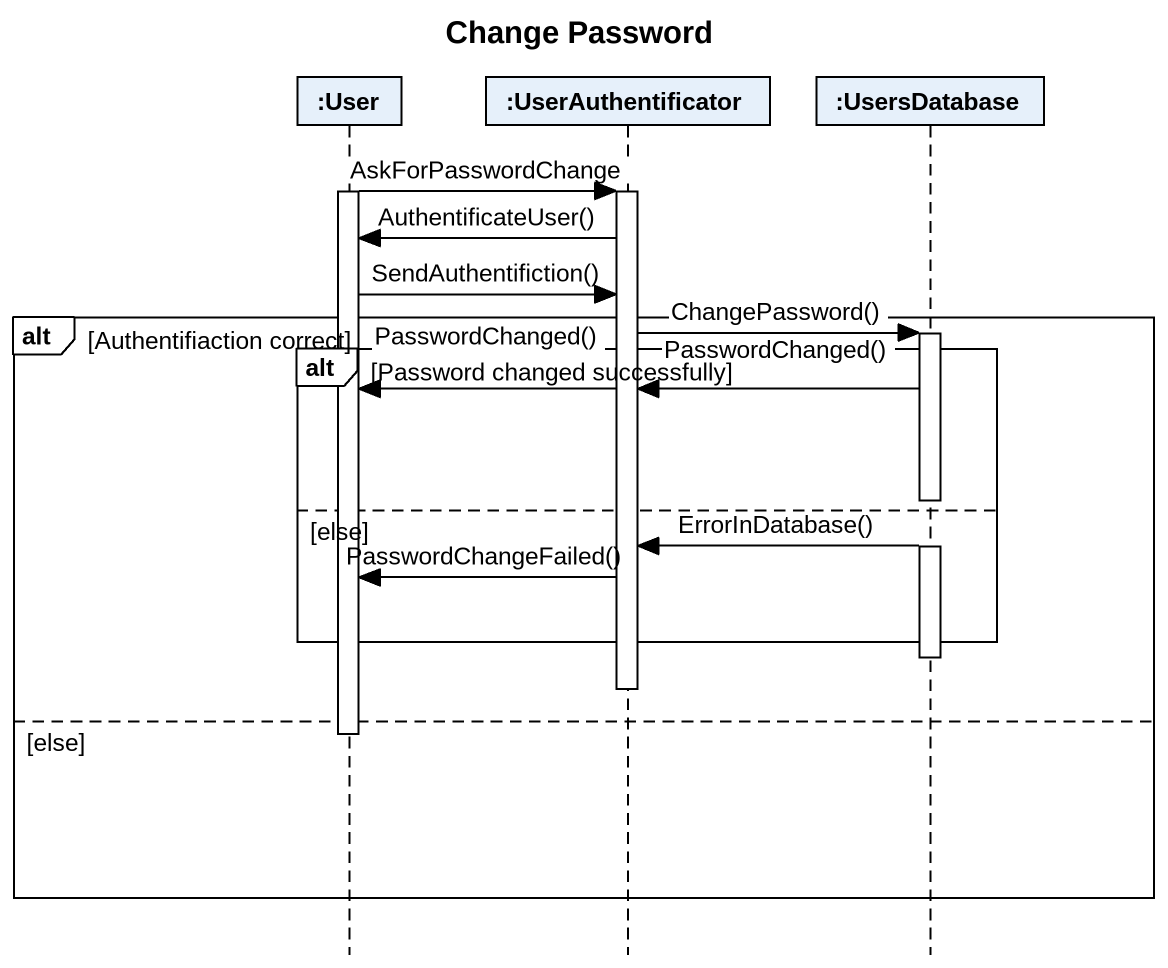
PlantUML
@startuml
title Change Password
hide footbox
participant ":User" as User
participant ":UserAuthentificator" as UserAuthentificator
participant ":UsersDatabase" as UsersDatabase

activate User
User -> UserAuthentificator : AskForPasswordChange
activate UserAuthentificator
UserAuthentificator -> User : AuthentificateUser()
User -> UserAuthentificator : SendAuthentifiction()
alt Authentifiaction correct
  UserAuthentificator -> UsersDatabase : ChangePassword()
  activate UsersDatabase
  alt Password changed successfully
    UserAuthentificator -> User : PasswordChanged()
    UsersDatabase -> UserAuthentificator : PasswordChanged()
  else else
    UsersDatabase -> UserAuthentificator : ErrorInDatabase()
    UserAuthentificator -> User : PasswordChangeFailed()
  end
  deactivate UsersDatabase
  deactivate UserAuthentificator
else else
  deactivate User
end
@enduml
